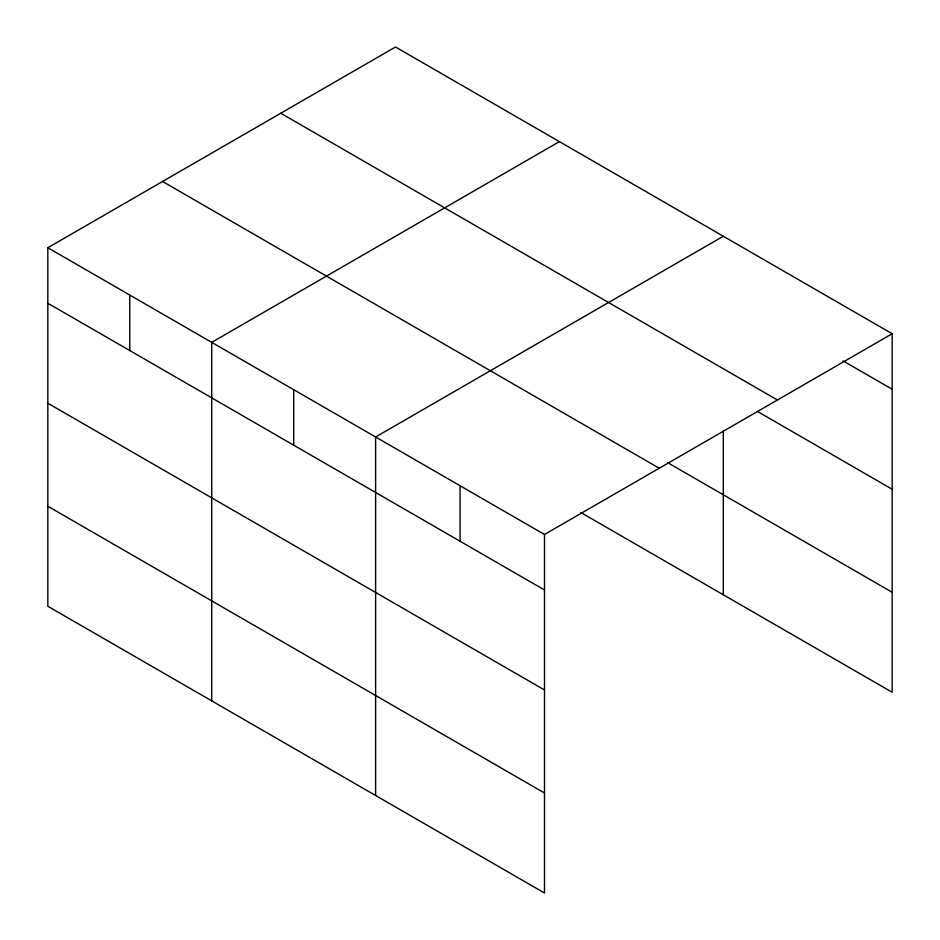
<?xml version="1.0" encoding="UTF-8"?>
<svg xmlns="http://www.w3.org/2000/svg" width="940" height="940" viewBox="0 0 940 940"><rect width="100%" height="100%" fill="white"/><g stroke="black" fill="none" stroke-linecap="round" stroke-linejoin="round"><path stroke-width="1.41" d="M544.495 689.972L544.495 534.484L47.823 247.737L47.823 606.253L544.495 893L544.495 689.972L47.823 403.225M580.838 512.523L892.178 692.263L892.178 333.747L395.505 47L47.823 247.737M559.406 141.623L211.723 342.36L211.723 700.876M723.307 236.257L375.624 436.983L375.624 795.51M544.495 534.484L892.178 333.747M843.027 360.878L892.178 389.242M280.766 113.246L777.439 399.994M757.334 411.391L892.178 489.247M667.835 462.75L892.178 592.27M162.561 181.491L659.234 468.238M47.823 303.232L544.495 589.979M47.823 506.249L544.495 793.008M723.307 430.931L723.307 594.773M460.06 485.733L460.06 541.229M293.68 389.677L293.68 445.172M129.779 295.043L129.779 350.538"/></g></svg>
